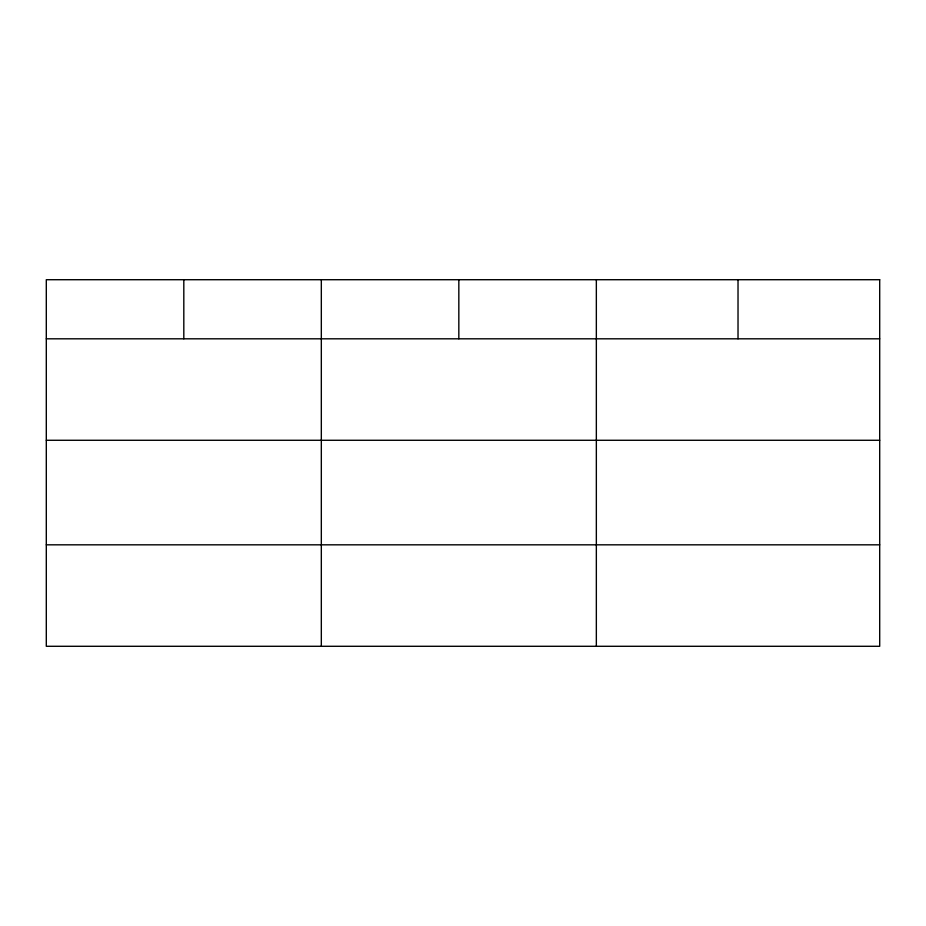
<?xml version="1.0" encoding="UTF-8"?>
<svg xmlns="http://www.w3.org/2000/svg" width="926" height="926" viewBox="0 0 926 926"><rect width="100%" height="100%" fill="white"/><g stroke="black" fill="none" stroke-linecap="round" stroke-linejoin="round"><path stroke-width="1.39" d="M46.3 338.812L879.7 338.812M46.3 440.278L879.7 440.278M46.3 544.824L879.7 544.824M738.022 279.71L738.022 338.812M596.344 279.71L596.344 646.29M458.833 279.71L458.833 338.812M321.322 279.71L321.322 646.29M183.811 279.71L183.811 338.812M879.7 279.71L46.3 279.71L46.3 646.29L879.7 646.29L879.7 279.71"/></g></svg>
